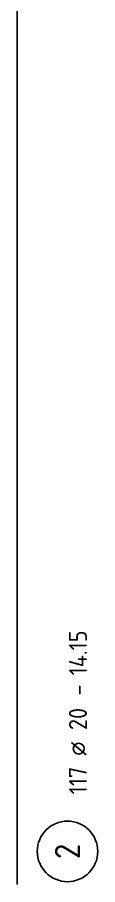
# Model space of a CAD drawing. Extents: x -3.7 to 22.5, y -2.1 to 21.6.
# Drawn here: x 22.189 to 22.469, y 6.761 to 9.768 of the extents above; entities that cross this region are included whole.
import ezdxf
from ezdxf.enums import TextEntityAlignment as Align

# ---------------------------------------------------------------- set-up
doc = ezdxf.new("R2010")
doc.units = 0
doc.header["$LTSCALE"] = 0.25
doc.linetypes.add('AUSGEZOGEN', pattern=[1000.01, 1000, 0.01])
doc.layers.add('RND', color=7, linetype='Continuous')
doc.styles.add('txt', font='isocp.shx')

# ---------------------------------------------------------------- blocks, each defined once
blk = doc.blocks.new('RND_AUSZ')
at = {"layer": 'RND', "color": 7, "linetype": 'Continuous'}
blk.add_line((1.341, 0.262), (1.509, 0.466), dxfattribs=at)
at = {"layer": 'RND', "color": 1, "linetype": 'Continuous'}
blk.add_circle((0, 0.52), 0.42, dxfattribs=at)
at = {"layer": 'RND', "color": 7, "linetype": 'Continuous'}
blk.add_circle((1.425, 0.364), 0.075, dxfattribs=at)
at = {"layer": 'RND', "color": 7, "linetype": 'Continuous', "style": 'txt'}
blk.add_text('-', height=0.25, dxfattribs=at).set_placement((2.163, 0.25))
at = {"layer": 'RND', "color": 1, "linetype": 'Continuous', "style": 'txt'}
blk.add_attdef('POS', text='', height=0.35, dxfattribs=at).set_placement((0, 0.52), align=Align.MIDDLE)
at = {"layer": 'RND', "color": 7, "linetype": 'Continuous', "style": 'txt'}
for tag, p in [('WIEOFT', (-0.536, 0.25)), ('STK', (1.174, 0.25))]:
    blk.add_attdef(tag, text='', height=0.25, dxfattribs=at).set_placement(p, align=Align.RIGHT)
for tag, p in [('DS', (1.683, 0.25)), ('LANG', (2.441, 0.25)), ('TEXT', (3.669, 0.25))]:
    blk.add_attdef(tag, p, '', height=0.25, dxfattribs=at)

msp = doc.modelspace()

# ---------------------------------------------------------------- linework, layer by layer
at = {"layer": 'RND', "color": 1, "linetype": 'AUSGEZOGEN'}
msp.add_lwpolyline([(22.1893, 6.761), (22.1893, 20.911)], dxfattribs=at)

# ---------------------------------------------------------------- block references
at = {"layer": 'RND', "color": 1, "linetype": 'AUSGEZOGEN', "xscale": 0.25, "yscale": 0.25, "zscale": 0.25, "rotation": 90}
msp.add_blockref('RND_AUSZ', (22.4938, 6.8763), dxfattribs=at).add_auto_attribs({'POS': '2', 'STK': '117', 'DS': '20', 'LANG': '14.15'})

doc.saveas('drawing.dxf')
